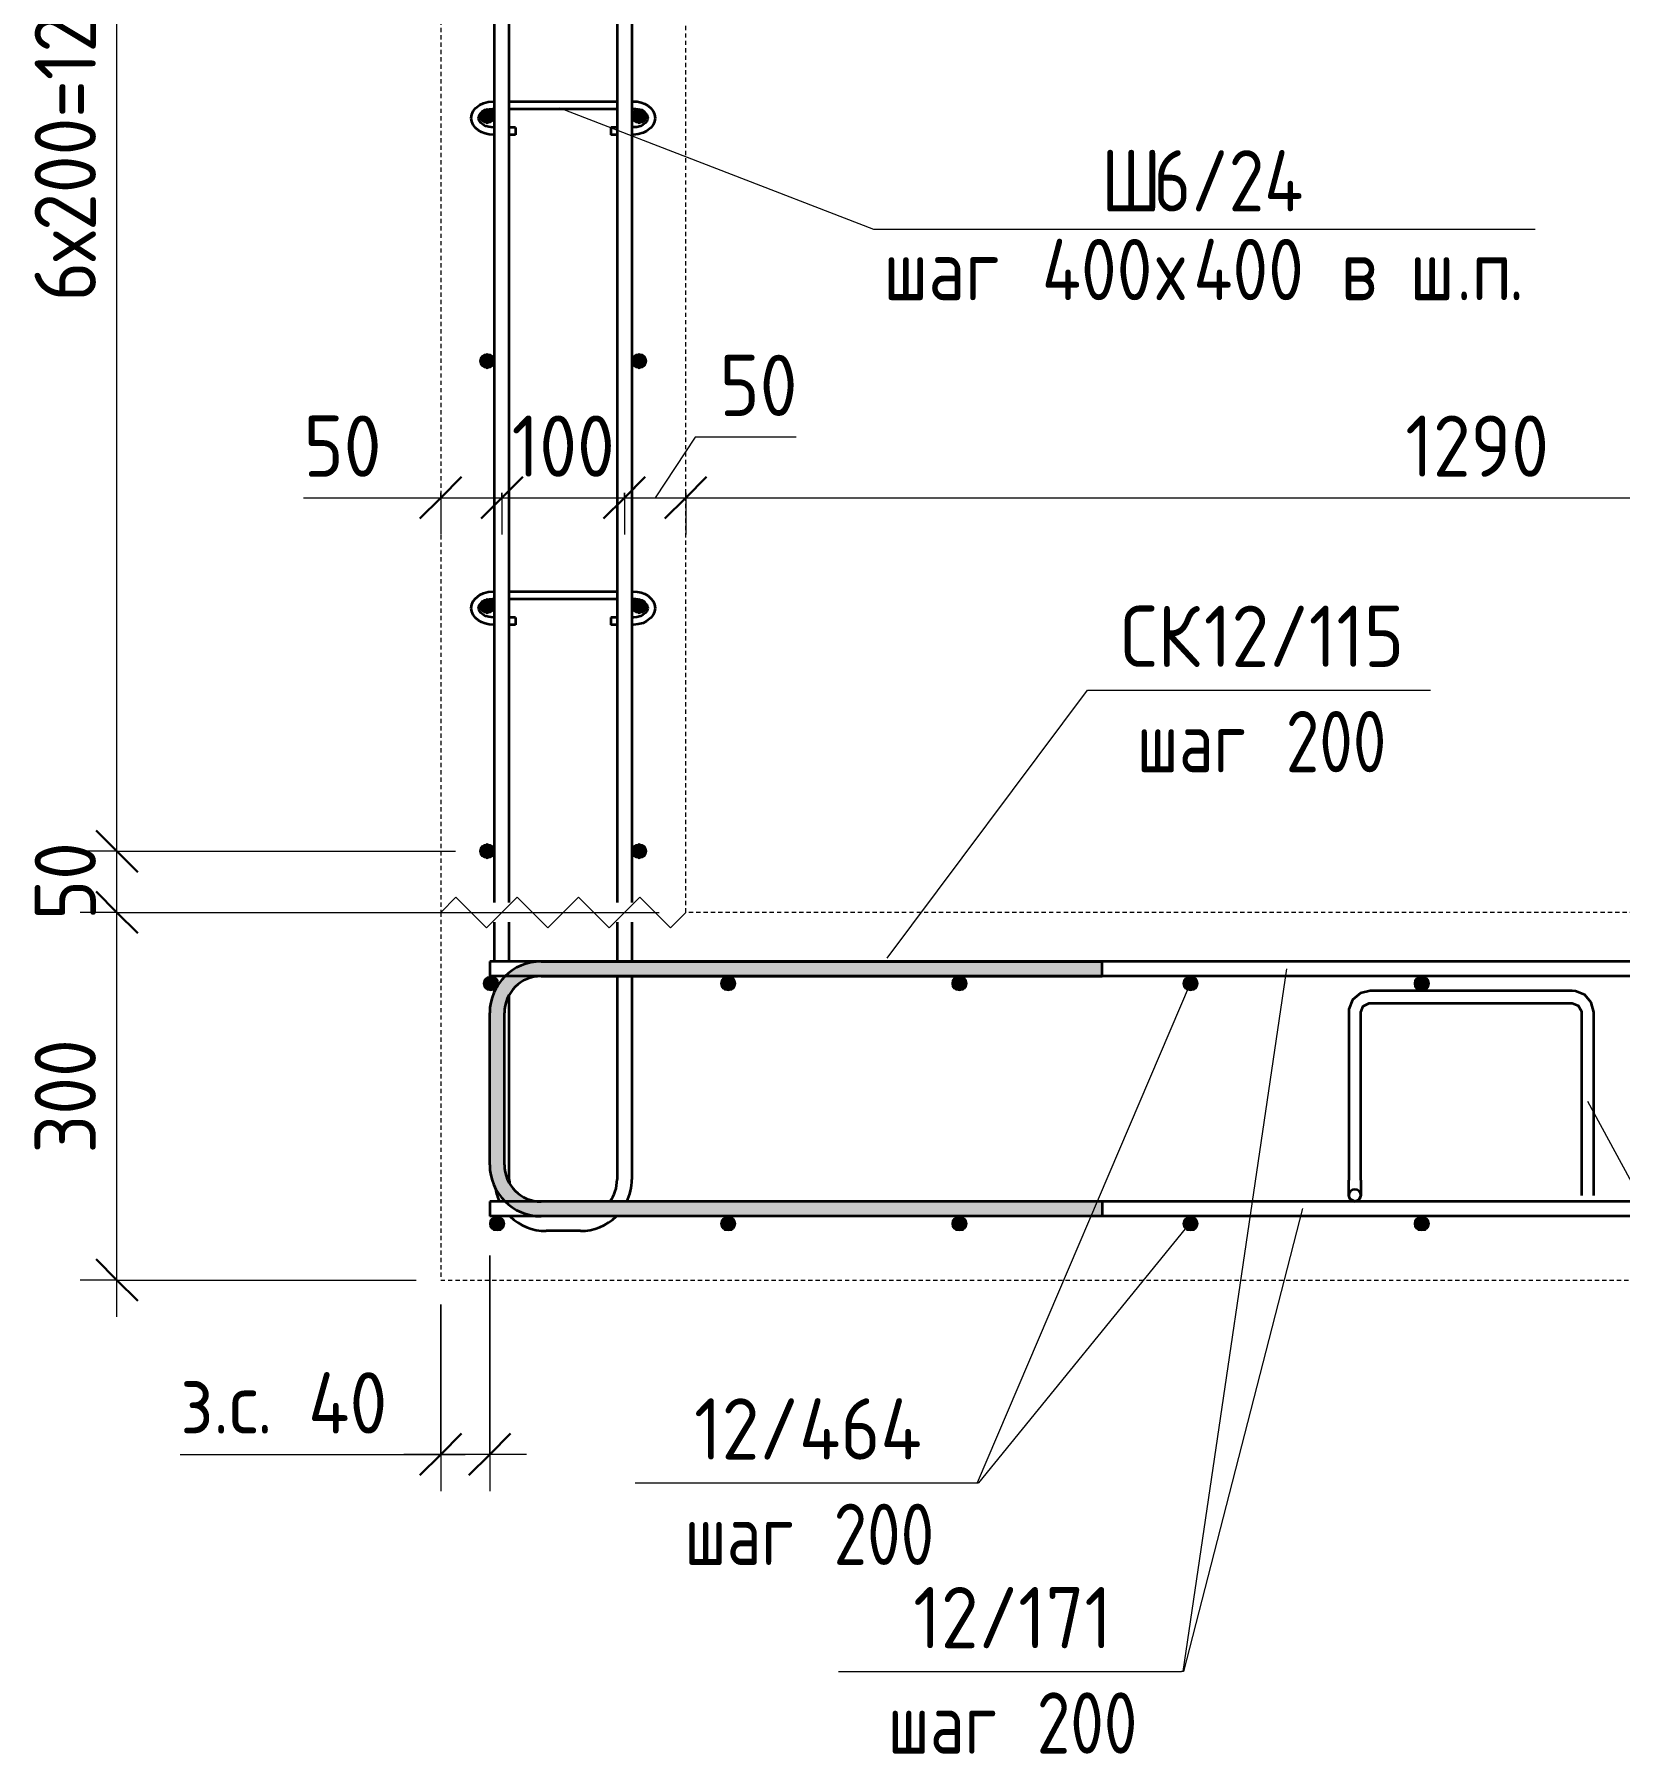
# Model space of a CAD drawing. Header units: millimetres. Extents: x 28954 to 49618, y -2651 to 78735.
# Drawn here: x 42974 to 44268, y -2387 to -983 of the extents above; entities that cross this region are included whole.
import ezdxf

# ---------------------------------------------------------------- set-up
doc = ezdxf.new("R2010")
doc.units = ezdxf.units.MM
doc.linetypes.add('01 Штриховая _4 мм_', pattern=[6, 3.5, -2.5])
for name, color, linetype, lineweight in [('AA_Dim', 7, 'Continuous', 9), ('AA_Dim-20', 7, 'Continuous', 9), ('AA_Oformlenie', 7, 'Continuous', 9), ('AA_Vinoska', 7, 'Continuous', 9), ('KR_Armatura', 7, 'Continuous', 20), ('KR_Armatura_Tonkie', 7, 'Continuous', 20)]:
    doc.layers.add(name, color=color, linetype=linetype, lineweight=lineweight)
doc.layers.add('AF_Stena_Опалубка', color=7, linetype='Continuous', lineweight=20, true_color=0x0063c6)
doc.layers.add('KR_Fundament', color=7, linetype='Continuous', lineweight=20, true_color=0x804000)
doc.styles.add('ISOCPEUR_1', font='isocpeur.TTF', dxfattribs={"width": 0.9, "height": 50})
doc.styles.add('ISOCPEUR_2', font='isocpeur.TTF', dxfattribs={"width": 0.8, "height": 50})
doc.styles.add('ISOCPEUR_4', font='isocpeur.TTF', dxfattribs={"width": 0.85, "height": 50})
doc.dimstyles.new('00_Точн_3_знака__прозр_', dxfattribs={"dimscale": 304.8, "dimtxt": 50.137748, "dimasz": 0.111549, "dimexe": 0.098425, "dimexo": 0.065617, "dimgap": 0.006562, "dimtad": 1, "dimdec": 3, "dimrnd": 0.001, "dimdsep": 46, "dimtxsty": 'ISOCPEUR_1', "dimblk1": 'OBLIQUE', "dimblk2": 'OBLIQUE', "dimsah": 1, "dimcen": 0.09, "dimdle": 0.098425, "dimazin": 0, "dimtfac": 1, "dimtdec": 4, "dimtix": 1, "dimtmove": 0, "dimatfit": 3, "dimfxl": 1, "dimtvp": 1, "dimtolj": 1, "dimtzin": 0, "dimlwd": 18, "dimlwe": 18, "dimarcsym": 2})
doc.dimstyles.new('00_Точн_3_знака__прозр__1', dxfattribs={"dimscale": 304.8, "dimtxt": 50.137748, "dimasz": 0.111549, "dimexe": 0.098425, "dimexo": 0.065617, "dimgap": 0.006562, "dimtad": 1, "dimdec": 3, "dimrnd": 0.001, "dimdsep": 46, "dimtxsty": 'ISOCPEUR_1', "dimblk1": 'OBLIQUE', "dimblk2": 'OBLIQUE', "dimsah": 1, "dimcen": 0.09, "dimdle": 0.098425, "dimazin": 0, "dimtfac": 1, "dimtdec": 4, "dimtix": 1, "dimtmove": 1, "dimatfit": 3, "dimfxl": 1, "dimtvp": 1, "dimtolj": 1, "dimtzin": 0, "dimlwd": 18, "dimlwe": 18, "dimarcsym": 2})

# ---------------------------------------------------------------- blocks, each defined once
blk = doc.blocks.new('261_Лягушка _НесАрм_РабПлоск_ - 10 А240-3794697-Б-Б Арм')
at = {"layer": 'KR_Armatura', "lineweight": 35}
for start, end in [(90, 270), (270, 90)]:
    blk.add_arc((77081.1, -1931), 5, start, end, dxfattribs=at)
at = {"layer": 'KR_Armatura_Tonkie', "lineweight": 35}
for p, q in [((77258.6, -1764), (77093.6, -1764)), ((77076.1, -1781.5), (77076.1, -1918.5)), ((77086.1, -1918.5), (77086.1, -1781.5)), ((77093.6, -1774), (77258.6, -1774)), ((77266.1, -1781.5), (77266.1, -1918.5)), ((77276.1, -1918.5), (77276.1, -1781.5))]:
    blk.add_line(p, q, dxfattribs=at)
at = {"layer": 'KR_Armatura_Tonkie', "lineweight": 35, "flags": 128}
for points in [[(77093.6, -1764), (77085.6, -1765.9), (77079.3, -1771.3), (77076.2, -1779), (77076.1, -1781.5)], [(77276.1, -1781.5), (77274.1, -1773.5), (77268.7, -1767.3), (77261.1, -1764.2), (77258.6, -1764)], [(77086.1, -1781.5), (77088, -1776.5), (77092.7, -1774.1), (77093.6, -1774)], [(77258.6, -1774), (77263.5, -1775.9), (77266, -1780.6), (77266.1, -1781.5)], [(77076.1, -1931), (77076.1, -1929.1), (77076.1, -1923.9), (77076.1, -1918.5)], [(77086.1, -1918.5), (77086.1, -1925.2), (77086.1, -1929.8), (77086.1, -1931)], [(77266.1, -1918.5), (77266.1, -1925.2), (77266.1, -1929.8), (77266.1, -1931)], [(77276.1, -1931), (77276.1, -1929.1), (77276.1, -1923.9), (77276.1, -1918.5)], [(77081.1, -1936), (77077.2, -1934.1), (77076.1, -1931)], [(77086.1, -1931), (77084.2, -1934.9), (77081.1, -1936)]]:
    blk.add_lwpolyline(points, dxfattribs=at)
blk = doc.blocks.new('Последовательность узлов - 3мм масшт20 маскировка-904226-Б-Б Арм')
at = {"layer": 'AA_Oformlenie'}
for p, q in [((76335, -270), (76347.5, -257.5)), ((76372.5, -282.5), (76347.5, -257.5)), ((76385, -270), (76397.5, -257.5)), ((76422.5, -282.5), (76397.5, -257.5)), ((76435, -270), (76447.5, -257.5)), ((76472.5, -282.5), (76447.5, -257.5)), ((76485, -270), (76497.5, -257.5)), ((76522.5, -282.5), (76497.5, -257.5)), ((76385, -270), (76372.5, -282.5)), ((76435, -270), (76422.5, -282.5)), ((76485, -270), (76472.5, -282.5)), ((76535, -270), (76522.5, -282.5))]:
    blk.add_line(p, q, dxfattribs=at)
blk = doc.blocks.new('DIMBLOCK79-Б-Б Арм')
at = {"layer": 'AA_Dim-20', "color": 30, "lineweight": 30, "true_color": 0xff8000, "transparency": 16777216}
for p, q in [((43306, -1361.6), (43323, -1344.6)), ((43356, -1361.6), (43373, -1344.6)), ((43306, -1361.6), (43289, -1378.6)), ((43356, -1361.6), (43339, -1378.6))]:
    blk.add_line(p, q, dxfattribs=at)
at = {"layer": 'AA_Dim-20', "color": 30, "lineweight": 18, "true_color": 0xff8000, "transparency": 16777216}
for p, q in [((43306, -1357.5), (43306, -1391.6)), ((43306, -1361.6), (43306, -1357.5)), ((43356, -1357.5), (43356, -1391.6)), ((43356, -1361.6), (43356, -1357.5)), ((43194.1, -1361.6), (43276.6, -1361.6)), ((43276, -1361.6), (43356, -1361.6)), ((43276.6, -1361.6), (43331, -1361.6))]:
    blk.add_line(p, q, dxfattribs=at)
at = {"layer": 'AA_Dim-20', "color": 0, "lineweight": 18, "transparency": 16777216, "insert": (43194.1, -1294.4), "char_height": 50, "width": 74.923, "attachment_point": 1, "line_spacing_factor": 1.135194, "style": 'ISOCPEUR_1'}
blk.add_mtext('50', dxfattribs=at)
blk = doc.blocks.new('_Oblique')
at = {"color": 0, "linetype": 'ByBlock', "lineweight": -2}
blk.add_line((-0.5, -0.5), (0.5, 0.5), dxfattribs=at)
blk = doc.blocks.new('DIMBLOCK80-Б-Б Арм')
at = {"layer": 'AA_Dim-20', "color": 30, "lineweight": 30, "true_color": 0xff8000, "transparency": 16777216}
for p, q in [((43356, -1361.6), (43373, -1344.6)), ((43456, -1361.6), (43473, -1344.6)), ((43356, -1361.6), (43339, -1378.6)), ((43456, -1361.6), (43439, -1378.6))]:
    blk.add_line(p, q, dxfattribs=at)
at = {"layer": 'AA_Dim-20', "color": 30, "lineweight": 18, "true_color": 0xff8000, "transparency": 16777216}
for p, q in [((43356, -1357.5), (43356, -1391.6)), ((43356, -1361.6), (43356, -1357.5)), ((43456, -1357.5), (43456, -1391.6)), ((43456, -1361.6), (43456, -1357.5)), ((43356, -1361.6), (43456, -1361.6))]:
    blk.add_line(p, q, dxfattribs=at)
at = {"layer": 'AA_Dim-20', "color": 0, "lineweight": 18, "transparency": 16777216, "insert": (43363.9, -1294.4), "char_height": 50, "width": 101.032, "attachment_point": 1, "line_spacing_factor": 1.135194, "style": 'ISOCPEUR_1'}
blk.add_mtext('100', dxfattribs=at)
blk = doc.blocks.new('DIMBLOCK81-Б-Б Арм')
at = {"layer": 'AA_Dim-20', "color": 30, "lineweight": 18, "true_color": 0xff8000, "transparency": 16777216}
for p, q in [((43513.6, -1312), (43481, -1361.6)), ((43596, -1312), (43513.6, -1312)), ((43456, -1357.5), (43456, -1391.6)), ((43456, -1361.6), (43456, -1357.5)), ((43506, -1357.5), (43506, -1391.6)), ((43506, -1361.6), (43506, -1357.5)), ((43456, -1361.6), (43506, -1361.6))]:
    blk.add_line(p, q, dxfattribs=at)
at = {"layer": 'AA_Dim-20', "color": 30, "lineweight": 30, "true_color": 0xff8000, "transparency": 16777216}
for p, q in [((43456, -1361.6), (43473, -1344.6)), ((43506, -1361.6), (43523, -1344.6)), ((43456, -1361.6), (43439, -1378.6)), ((43506, -1361.6), (43489, -1378.6))]:
    blk.add_line(p, q, dxfattribs=at)
at = {"layer": 'AA_Dim-20', "color": 0, "lineweight": 18, "transparency": 16777216, "insert": (43533.6, -1244.8), "char_height": 50, "width": 74.923, "attachment_point": 1, "line_spacing_factor": 1.135194, "style": 'ISOCPEUR_1'}
blk.add_mtext('50', dxfattribs=at)
blk = doc.blocks.new('DIMBLOCK82-Б-Б Арм')
at = {"layer": 'AA_Dim-20', "color": 30, "lineweight": 30, "true_color": 0xff8000, "transparency": 16777216}
for p, q in [((43506, -1361.6), (43523, -1344.6)), ((44796, -1361.6), (44813, -1344.6)), ((43506, -1361.6), (43489, -1378.6)), ((44796, -1361.6), (44779, -1378.6))]:
    blk.add_line(p, q, dxfattribs=at)
at = {"layer": 'AA_Dim-20', "color": 30, "lineweight": 18, "true_color": 0xff8000, "transparency": 16777216}
for p, q in [((43506, -1357.5), (43506, -1391.6)), ((43506, -1361.6), (43506, -1357.5)), ((44796, -1357.5), (44796, -1391.6)), ((44796, -1361.6), (44796, -1357.5)), ((43506, -1361.6), (44796, -1361.6))]:
    blk.add_line(p, q, dxfattribs=at)
at = {"layer": 'AA_Dim-20', "color": 0, "lineweight": 18, "transparency": 16777216, "insert": (44093.3, -1294.4), "char_height": 50, "width": 138.494, "attachment_point": 1, "line_spacing_factor": 1.135194, "style": 'ISOCPEUR_1'}
blk.add_mtext('1290', dxfattribs=at)
blk = doc.blocks.new('DIMBLOCK87-Б-Б Арм')
at = {"layer": 'AA_Dim-20', "color": 30, "lineweight": 30, "true_color": 0xff8000, "transparency": 16777216}
for p, q in [((43041.7, -1650), (43024.7, -1633)), ((43041.7, -1650), (43058.7, -1667)), ((43041.7, -1700), (43024.7, -1683)), ((43041.7, -1700), (43058.7, -1717)), ((43041.7, -2000), (43024.7, -1983)), ((43041.7, -2000), (43058.7, -2017))]:
    blk.add_line(p, q, dxfattribs=at)
at = {"layer": 'AA_Dim-20', "color": 30, "lineweight": 18, "true_color": 0xff8000, "transparency": 16777216}
for p, q in [((43041.7, -1650), (43011.7, -1650)), ((43041.7, -1650), (43318, -1650)), ((43041.7, -1700), (43011.7, -1700)), ((43041.7, -2030), (43041.7, -1700)), ((43041.7, -1700), (43484.3, -1700)), ((43041.7, -2000), (43011.7, -2000)), ((43041.7, -2000), (43286, -2000))]:
    blk.add_line(p, q, dxfattribs=at)
at = {"layer": 'AA_Dim-20', "color": 0, "lineweight": 18, "transparency": 16777216, "insert": (42974.6, -1896.8), "char_height": 50, "width": 112.384, "attachment_point": 1, "rotation": 90, "line_spacing_factor": 1.135194, "style": 'ISOCPEUR_1'}
blk.add_mtext('300', dxfattribs=at)
blk = doc.blocks.new('_None')
blk = doc.blocks.new('DIMBLOCK88-Б-Б Арм')
at = {"layer": 'AA_Dim-20', "color": 30, "lineweight": 30, "true_color": 0xff8000, "transparency": 16777216}
for p, q in [((43041.7, -1650), (43024.7, -1633)), ((43041.7, -1650), (43058.7, -1667)), ((43041.7, -1700), (43024.7, -1683)), ((43041.7, -1700), (43058.7, -1717))]:
    blk.add_line(p, q, dxfattribs=at)
at = {"layer": 'AA_Dim-20', "color": 30, "lineweight": 18, "true_color": 0xff8000, "transparency": 16777216}
for p, q in [((43041.7, -1650), (43011.7, -1650)), ((43041.7, -1700), (43041.7, -1650)), ((43041.7, -1650), (43318, -1650)), ((43041.7, -1700), (43011.7, -1700)), ((43041.7, -1700), (43484.3, -1700))]:
    blk.add_line(p, q, dxfattribs=at)
at = {"layer": 'AA_Dim-20', "color": 0, "lineweight": 18, "transparency": 16777216, "insert": (42974.6, -1706.2), "char_height": 50, "width": 74.923, "attachment_point": 1, "rotation": 90, "line_spacing_factor": 1.135194, "style": 'ISOCPEUR_1'}
blk.add_mtext('50', dxfattribs=at)
blk = doc.blocks.new('DIMBLOCK89-Б-Б Арм')
at = {"layer": 'AA_Dim-20', "color": 30, "lineweight": 30, "true_color": 0xff8000, "transparency": 16777216}
for p, q in [((43041.7, -320), (43024.7, -303)), ((43041.7, -320), (43058.7, -337)), ((43041.7, -450), (43024.7, -433)), ((43041.7, -450), (43058.7, -467)), ((43041.7, -1650), (43024.7, -1633)), ((43041.7, -1650), (43058.7, -1667))]:
    blk.add_line(p, q, dxfattribs=at)
at = {"layer": 'AA_Dim-20', "color": 30, "lineweight": 18, "true_color": 0xff8000, "transparency": 16777216}
for p, q in [((43041.7, -320), (43011.7, -320)), ((43041.7, -320), (43318, -320)), ((43041.7, -450), (43011.7, -450)), ((43041.7, -1650), (43041.7, -450)), ((43041.7, -450), (43318, -450)), ((43041.7, -1650), (43011.7, -1650)), ((43041.7, -1650), (43318, -1650))]:
    blk.add_line(p, q, dxfattribs=at)
at = {"layer": 'AA_Dim-20', "color": 0, "lineweight": 18, "transparency": 16777216, "insert": (42974.6, -1201.4), "char_height": 50, "width": 363.262, "attachment_point": 1, "rotation": 90, "line_spacing_factor": 1.135194, "style": 'ISOCPEUR_1'}
blk.add_mtext('6х200=1200', dxfattribs=at)
blk = doc.blocks.new('DIMBLOCK92-Б-Б Арм')
at = {"layer": 'AA_Dim-20', "color": 30, "lineweight": 18, "true_color": 0xff8000, "transparency": 16777216}
for p, q in [((43346, -1980), (43346, -2172.4)), ((43346, -2142.4), (43346, -1980)), ((43306, -2020), (43306, -2172.4)), ((43306, -2142.4), (43306, -2020)), ((43093.4, -2142.4), (43287.5, -2142.4)), ((43376, -2142.4), (43276, -2142.4)), ((43287.5, -2142.4), (43326, -2142.4))]:
    blk.add_line(p, q, dxfattribs=at)
at = {"layer": 'AA_Dim-20', "color": 30, "lineweight": 30, "true_color": 0xff8000, "transparency": 16777216}
for p, q in [((43306, -2142.4), (43323, -2125.4)), ((43346, -2142.4), (43363, -2125.4)), ((43306, -2142.4), (43289, -2159.4)), ((43346, -2142.4), (43329, -2159.4))]:
    blk.add_line(p, q, dxfattribs=at)
at = {"layer": 'AA_Dim-20', "color": 0, "lineweight": 18, "transparency": 16777216, "insert": (43093.4, -2075.3), "char_height": 50, "width": 208.876, "attachment_point": 1, "line_spacing_factor": 1.135194, "style": 'ISOCPEUR_1'}
blk.add_mtext('з.с. 40', dxfattribs=at)
blk = doc.blocks.new('042_М_Арматуры - Диам длина поз _ Комментарий-2260297-Б-Б Арм')
at = {"layer": 'AA_Vinoska'}
blk.add_line((76659.7, -2319.6), (76939.7, -2319.6), dxfattribs=at)
blk = doc.blocks.new('044_М_Универсальная с полкой - Марка_Комментарий полка 27-3828024-Б-Б Арм')
at = {"layer": 'AA_Vinoska'}
blk.add_line((78178.8, -1050.3), (78718.8, -1050.3), dxfattribs=at)

msp = doc.modelspace()

# ---------------------------------------------------------------- hatches: boundary and pattern name
at = {"layer": 'KR_Armatura', "lineweight": 9}
h = msp.add_hatch(color=256, dxfattribs=at)
edge = h.paths.add_edge_path()
edge.add_arc((43343.991, -1050), 6, 0, 360)
for points in [[(43343.991, -1056), (43349.1872, -1053), (43349.1872, -1047), (43343.991, -1044), (43338.7948, -1047), (43338.7948, -1053)], [(43467.991, -1056), (43473.1872, -1053), (43473.1872, -1047), (43467.991, -1044), (43462.7948, -1047), (43462.7948, -1053)], [(43343.991, -1256), (43349.1872, -1253), (43349.1872, -1247), (43343.991, -1244), (43338.7948, -1247), (43338.7948, -1253)], [(43467.991, -1256), (43473.1872, -1253), (43473.1872, -1247), (43467.991, -1244), (43462.7948, -1247), (43462.7948, -1253)], [(43343.991, -1456), (43349.1872, -1453), (43349.1872, -1447), (43343.991, -1444), (43338.7948, -1447), (43338.7948, -1453)], [(43467.991, -1456), (43473.1872, -1453), (43473.1872, -1447), (43467.991, -1444), (43462.7948, -1447), (43462.7948, -1453)], [(43343.991, -1656), (43349.1872, -1653), (43349.1872, -1647), (43343.991, -1644), (43338.7948, -1647), (43338.7948, -1653)], [(43467.991, -1656), (43473.1872, -1653), (43473.1872, -1647), (43467.991, -1644), (43462.7948, -1647), (43462.7948, -1653)]]:
    msp.add_hatch(color=256, dxfattribs=at).paths.add_polyline_path(points)
h = msp.add_hatch(color=256, dxfattribs=at)
edge = h.paths.add_edge_path()
edge.add_arc((43467.991, -1050), 6, 0, 360)
h = msp.add_hatch(color=256, dxfattribs=at)
edge = h.paths.add_edge_path()
edge.add_arc((43343.991, -1250), 6, 0, 360)
h = msp.add_hatch(color=256, dxfattribs=at)
edge = h.paths.add_edge_path()
edge.add_arc((43467.991, -1250), 6, 0, 360)
h = msp.add_hatch(color=256, dxfattribs=at)
edge = h.paths.add_edge_path()
edge.add_arc((43343.991, -1450), 6, 0, 360)
h = msp.add_hatch(color=256, dxfattribs=at)
edge = h.paths.add_edge_path()
edge.add_arc((43467.991, -1450), 6, 0, 360)
h = msp.add_hatch(color=256, dxfattribs=at)
edge = h.paths.add_edge_path()
edge.add_arc((43343.991, -1650), 6, 0, 360)
h = msp.add_hatch(color=256, dxfattribs=at)
edge = h.paths.add_edge_path()
edge.add_arc((43467.991, -1650), 6, 0, 360)
at = {"layer": 'KR_Armatura'}
h = msp.add_hatch(color=256, dxfattribs=at)
edge = h.paths.add_edge_path()
edge.add_arc((43346.991, -1758), 6, 0, 360)
for points in [[(43343.991, -1763.1962), (43349.991, -1763.1962), (43352.991, -1758), (43349.991, -1752.8038), (43343.991, -1752.8038), (43340.991, -1758)], [(43537.6577, -1763.1962), (43543.6577, -1763.1962), (43546.6577, -1758), (43543.6577, -1752.8038), (43537.6577, -1752.8038), (43534.6577, -1758)], [(43726.3243, -1763.1962), (43732.3243, -1763.1962), (43735.3243, -1758), (43732.3243, -1752.8038), (43726.3243, -1752.8038), (43723.3243, -1758)], [(43914.991, -1763.1962), (43920.991, -1763.1962), (43923.991, -1758), (43920.991, -1752.8038), (43914.991, -1752.8038), (43911.991, -1758)], [(44103.6577, -1763.1962), (44109.6577, -1763.1962), (44112.6577, -1758), (44109.6577, -1752.8038), (44103.6577, -1752.8038), (44100.6577, -1758)], [(43348.991, -1959.1962), (43354.991, -1959.1962), (43357.991, -1954), (43354.991, -1948.8038), (43348.991, -1948.8038), (43345.991, -1954)], [(43537.6577, -1959.1962), (43543.6577, -1959.1962), (43546.6577, -1954), (43543.6577, -1948.8038), (43537.6577, -1948.8038), (43534.6577, -1954)], [(43726.3243, -1959.1962), (43732.3243, -1959.1962), (43735.3243, -1954), (43732.3243, -1948.8038), (43726.3243, -1948.8038), (43723.3243, -1954)], [(43914.991, -1959.1962), (43920.991, -1959.1962), (43923.991, -1954), (43920.991, -1948.8038), (43914.991, -1948.8038), (43911.991, -1954)], [(44103.6577, -1959.1962), (44109.6577, -1959.1962), (44112.6577, -1954), (44109.6577, -1948.8038), (44103.6577, -1948.8038), (44100.6577, -1954)]]:
    msp.add_hatch(color=256, dxfattribs=at).paths.add_polyline_path(points)
h = msp.add_hatch(color=256, dxfattribs=at)
edge = h.paths.add_edge_path()
edge.add_arc((43540.6577, -1758), 6, 0, 360)
h = msp.add_hatch(color=256, dxfattribs=at)
edge = h.paths.add_edge_path()
edge.add_arc((43729.3243, -1758), 6, 0, 360)
h = msp.add_hatch(color=256, dxfattribs=at)
edge = h.paths.add_edge_path()
edge.add_arc((43917.991, -1758), 6, 0, 360)
h = msp.add_hatch(color=256, dxfattribs=at)
edge = h.paths.add_edge_path()
edge.add_arc((44106.6577, -1758), 6, 0, 360)
h = msp.add_hatch(color=256, dxfattribs=at)
edge = h.paths.add_edge_path()
edge.add_arc((43351.991, -1954), 6, 0, 360)
h = msp.add_hatch(color=256, dxfattribs=at)
edge = h.paths.add_edge_path()
edge.add_arc((43540.6577, -1954), 6, 0, 360)
h = msp.add_hatch(color=256, dxfattribs=at)
edge = h.paths.add_edge_path()
edge.add_arc((43729.3243, -1954), 6, 0, 360)
h = msp.add_hatch(color=256, dxfattribs=at)
edge = h.paths.add_edge_path()
edge.add_arc((43917.991, -1954), 6, 0, 360)
h = msp.add_hatch(color=256, dxfattribs=at)
edge = h.paths.add_edge_path()
edge.add_arc((44106.6577, -1954), 6, 0, 360)
at = {"layer": 'KR_Armatura_Tonkie'}
for points in [[(43345.991, -1782), (43357.991, -1782), (43359.0132, -1774.2354), (43362.0102, -1767), (43366.7778, -1760.7868), (43372.991, -1756.0192), (43380.2264, -1753.0222), (43387.991, -1752), (43387.991, -1740), (43377.1206, -1741.4311), (43366.991, -1745.6269), (43358.2925, -1752.3015), (43351.6179, -1761), (43347.4221, -1771.1296)], [(43387.991, -1752), (43845.991, -1752), (43845.991, -1740), (43387.991, -1740)], [(43357.991, -1906), (43357.991, -1782), (43345.991, -1782), (43345.991, -1906)], [(43387.991, -1948), (43387.991, -1936), (43380.2264, -1934.9778), (43372.991, -1931.9808), (43366.7778, -1927.2132), (43362.0102, -1921), (43359.0132, -1913.7646), (43357.991, -1906), (43345.991, -1906), (43347.4221, -1916.8704), (43351.6179, -1927), (43358.2925, -1935.6985), (43366.991, -1942.3731), (43377.1206, -1946.5689)], [(43627.667, -1948), (43845.991, -1948), (43845.991, -1936), (43387.991, -1936), (43387.991, -1948), (43391.7173, -1948)]]:
    msp.add_hatch(color=256, dxfattribs=at).paths.add_polyline_path(points)

# ---------------------------------------------------------------- linework, layer by layer
at = {"layer": 'AA_Vinoska'}
for p, q in [((43403.0232, -1043.3785), (43659.3132, -1142.3883)), ((43670.4322, -1737.3859), (43833.9129, -1518.5966)), ((43996.1958, -1746), (43911.7304, -2319.5777)), ((43917.797, -1758), (43743.7988, -2165.5828)), ((44242.0738, -1854.1355), (44443.2357, -2226.1715)), ((44009.3077, -1941.7277), (43912.1782, -2319.5777)), ((43917.1103, -1954), (43744.854, -2165.5828)), ((43743.7988, -2165.5828), (43744.854, -2165.5828)), ((43911.7304, -2319.5777), (43910.6865, -2319.5777)), ((43912.1782, -2319.5777), (43910.6865, -2319.5777))]:
    msp.add_line(p, q, dxfattribs=at)
at = {"layer": 'AF_Stena_Опалубка', "linetype": '01 Штриховая _4 мм_'}
for p, q in [((43305.991, -270), (43305.991, -1700)), ((43505.991, -1700), (43505.991, -270))]:
    msp.add_line(p, q, dxfattribs=at)
at = {"layer": 'KR_Armatura', "lineweight": 9}
for p, q in [((43343.991, -1044), (43338.7948, -1047)), ((43338.7948, -1047), (43338.7948, -1053)), ((43349.1872, -1047), (43343.991, -1044)), ((43349.1872, -1053), (43349.1872, -1047)), ((43467.991, -1044), (43462.7948, -1047)), ((43462.7948, -1047), (43462.7948, -1053)), ((43473.1872, -1047), (43467.991, -1044)), ((43473.1872, -1053), (43473.1872, -1047)), ((43338.7948, -1053), (43343.991, -1056)), ((43343.991, -1056), (43349.1872, -1053)), ((43462.7948, -1053), (43467.991, -1056)), ((43467.991, -1056), (43473.1872, -1053)), ((43343.991, -1244), (43338.7948, -1247)), ((43338.7948, -1247), (43338.7948, -1253)), ((43349.1872, -1247), (43343.991, -1244)), ((43349.1872, -1253), (43349.1872, -1247)), ((43467.991, -1244), (43462.7948, -1247)), ((43462.7948, -1247), (43462.7948, -1253)), ((43473.1872, -1247), (43467.991, -1244)), ((43473.1872, -1253), (43473.1872, -1247)), ((43338.7948, -1253), (43343.991, -1256)), ((43343.991, -1256), (43349.1872, -1253)), ((43462.7948, -1253), (43467.991, -1256)), ((43467.991, -1256), (43473.1872, -1253)), ((43343.991, -1444), (43338.7948, -1447)), ((43349.1872, -1447), (43343.991, -1444)), ((43467.991, -1444), (43462.7948, -1447)), ((43473.1872, -1447), (43467.991, -1444)), ((43338.7948, -1447), (43338.7948, -1453)), ((43338.7948, -1453), (43343.991, -1456)), ((43343.991, -1456), (43349.1872, -1453)), ((43349.1872, -1453), (43349.1872, -1447)), ((43462.7948, -1447), (43462.7948, -1453)), ((43462.7948, -1453), (43467.991, -1456)), ((43467.991, -1456), (43473.1872, -1453)), ((43473.1872, -1453), (43473.1872, -1447)), ((43343.991, -1644), (43338.7948, -1647)), ((43338.7948, -1647), (43338.7948, -1653)), ((43338.7948, -1653), (43343.991, -1656)), ((43349.1872, -1647), (43343.991, -1644)), ((43343.991, -1656), (43349.1872, -1653)), ((43349.1872, -1653), (43349.1872, -1647)), ((43467.991, -1644), (43462.7948, -1647)), ((43462.7948, -1647), (43462.7948, -1653)), ((43462.7948, -1653), (43467.991, -1656)), ((43473.1872, -1647), (43467.991, -1644)), ((43467.991, -1656), (43473.1872, -1653)), ((43473.1872, -1653), (43473.1872, -1647))]:
    msp.add_line(p, q, dxfattribs=at)
at = {"layer": 'KR_Armatura'}
for p, q in [((43343.991, -1752.8038), (43340.991, -1758)), ((43349.991, -1752.8038), (43343.991, -1752.8038)), ((43352.991, -1758), (43349.991, -1752.8038)), ((43537.6577, -1752.8038), (43534.6577, -1758)), ((43543.6577, -1752.8038), (43537.6577, -1752.8038)), ((43546.6577, -1758), (43543.6577, -1752.8038)), ((43726.3243, -1752.8038), (43723.3243, -1758)), ((43732.3243, -1752.8038), (43726.3243, -1752.8038)), ((43735.3243, -1758), (43732.3243, -1752.8038)), ((43914.991, -1752.8038), (43911.991, -1758)), ((43920.991, -1752.8038), (43914.991, -1752.8038)), ((43923.991, -1758), (43920.991, -1752.8038)), ((44103.6577, -1752.8038), (44100.6577, -1758)), ((44109.6577, -1752.8038), (44103.6577, -1752.8038)), ((44112.6577, -1758), (44109.6577, -1752.8038)), ((43340.991, -1758), (43343.991, -1763.1962)), ((43343.991, -1763.1962), (43349.991, -1763.1962)), ((43349.991, -1763.1962), (43352.991, -1758)), ((43534.6577, -1758), (43537.6577, -1763.1962)), ((43537.6577, -1763.1962), (43543.6577, -1763.1962)), ((43543.6577, -1763.1962), (43546.6577, -1758)), ((43723.3243, -1758), (43726.3243, -1763.1962)), ((43726.3243, -1763.1962), (43732.3243, -1763.1962)), ((43732.3243, -1763.1962), (43735.3243, -1758)), ((43911.991, -1758), (43914.991, -1763.1962)), ((43914.991, -1763.1962), (43920.991, -1763.1962)), ((43920.991, -1763.1962), (43923.991, -1758)), ((44100.6577, -1758), (44103.6577, -1763.1962)), ((44103.6577, -1763.1962), (44109.6577, -1763.1962)), ((44109.6577, -1763.1962), (44112.6577, -1758)), ((43348.991, -1948.8038), (43345.991, -1954)), ((43354.991, -1948.8038), (43348.991, -1948.8038)), ((43357.991, -1954), (43354.991, -1948.8038)), ((43537.6577, -1948.8038), (43534.6577, -1954)), ((43543.6577, -1948.8038), (43537.6577, -1948.8038)), ((43546.6577, -1954), (43543.6577, -1948.8038)), ((43726.3243, -1948.8038), (43723.3243, -1954)), ((43732.3243, -1948.8038), (43726.3243, -1948.8038)), ((43735.3243, -1954), (43732.3243, -1948.8038)), ((43914.991, -1948.8038), (43911.991, -1954)), ((43920.991, -1948.8038), (43914.991, -1948.8038)), ((43923.991, -1954), (43920.991, -1948.8038)), ((44103.6577, -1948.8038), (44100.6577, -1954)), ((44109.6577, -1948.8038), (44103.6577, -1948.8038)), ((44112.6577, -1954), (44109.6577, -1948.8038)), ((43345.991, -1954), (43348.991, -1959.1962)), ((43348.991, -1959.1962), (43354.991, -1959.1962)), ((43354.991, -1959.1962), (43357.991, -1954)), ((43534.6577, -1954), (43537.6577, -1959.1962)), ((43537.6577, -1959.1962), (43543.6577, -1959.1962)), ((43543.6577, -1959.1962), (43546.6577, -1954)), ((43723.3243, -1954), (43726.3243, -1959.1962)), ((43726.3243, -1959.1962), (43732.3243, -1959.1962)), ((43732.3243, -1959.1962), (43735.3243, -1954)), ((43911.991, -1954), (43914.991, -1959.1962)), ((43914.991, -1959.1962), (43920.991, -1959.1962)), ((43920.991, -1959.1962), (43923.991, -1954)), ((44100.6577, -1954), (44103.6577, -1959.1962)), ((44103.6577, -1959.1962), (44109.6577, -1959.1962)), ((44109.6577, -1959.1962), (44112.6577, -1954))]:
    msp.add_line(p, q, dxfattribs=at)
at = {"layer": 'KR_Armatura', "lineweight": 9}
for centre in [(43343.991, -1050), (43467.991, -1050), (43343.991, -1250), (43467.991, -1250), (43343.991, -1450), (43467.991, -1450), (43343.991, -1650), (43467.991, -1650)]:
    msp.add_circle(centre, 6, dxfattribs=at)
at = {"layer": 'KR_Armatura'}
for centre in [(43346.991, -1758), (43540.6577, -1758), (43729.3243, -1758), (43917.991, -1758), (44106.6577, -1758), (43351.991, -1954), (43540.6577, -1954), (43729.3243, -1954), (43917.991, -1954), (44106.6577, -1954)]:
    msp.add_circle(centre, 6, dxfattribs=at)
at = {"layer": 'KR_Armatura_Tonkie', "lineweight": 35}
for p, q in [((43349.991, -1692), (43349.991, -278)), ((43361.991, -1692), (43361.991, -278)), ((43449.991, -278), (43449.991, -1692)), ((43461.991, -278), (43461.991, -1692)), ((43340.8594, -1039.4462), (43344.8231, -1038.3638)), ((43344.8231, -1038.3638), (43348.7809, -1038.0009)), ((43348.7809, -1038.0009), (43348.991, -1038)), ((43348.991, -1038), (43349.991, -1038)), ((43361.991, -1038), (43449.991, -1038)), ((43461.991, -1038), (43462.991, -1038)), ((43462.991, -1038), (43466.3352, -1038.233)), ((43466.3352, -1038.233), (43469.5745, -1038.9283)), ((43330.991, -1051.6066), (43331.3913, -1048.725)), ((43331.3913, -1054.4882), (43330.991, -1051.6066)), ((43331.3913, -1048.725), (43332.5442, -1046.0313)), ((43332.5442, -1046.0313), (43334.3385, -1043.6534)), ((43334.3385, -1043.6534), (43337.9693, -1040.8128)), ((43336.991, -1051.6066), (43337.3562, -1050.3353)), ((43337.7214, -1054.1492), (43336.991, -1051.6066)), ((43337.3562, -1050.3353), (43337.7214, -1049.064)), ((43337.7214, -1049.064), (43338.6994, -1047.7743)), ((43337.9693, -1040.8128), (43340.8594, -1039.4462)), ((43338.6994, -1047.7743), (43340.9809, -1046.0023)), ((43340.9809, -1046.0023), (43342.9807, -1045.0587)), ((43342.9807, -1045.0587), (43345.8695, -1044.2719)), ((43345.8695, -1044.2719), (43348.3591, -1044.011)), ((43348.3591, -1044.011), (43348.991, -1044)), ((43348.991, -1044), (43349.991, -1044)), ((43361.991, -1044), (43449.991, -1044)), ((43461.991, -1044), (43462.991, -1044)), ((43462.991, -1044), (43464.879, -1044.0984)), ((43464.879, -1044.0984), (43466.7161, -1044.39)), ((43466.7161, -1044.39), (43469.0013, -1045.0587)), ((43469.0013, -1045.0587), (43471.0011, -1046.0023)), ((43469.5745, -1038.9283), (43472.6061, -1040.0751)), ((43471.0011, -1046.0023), (43471.8656, -1046.5561)), ((43471.8656, -1046.5561), (43473.2826, -1047.7743)), ((43472.6061, -1040.0751), (43475.3297, -1041.6571)), ((43473.2826, -1047.7743), (43474.2606, -1049.064)), ((43474.2606, -1049.064), (43474.991, -1051.6066)), ((43474.991, -1051.6066), (43474.6258, -1052.8779)), ((43475.3297, -1041.6571), (43477.6435, -1043.6534)), ((43477.6435, -1043.6534), (43479.4378, -1046.0313)), ((43479.4378, -1046.0313), (43480.5907, -1048.725)), ((43480.5907, -1048.725), (43480.991, -1051.6066)), ((43480.991, -1051.6066), (43480.5907, -1054.4882)), ((43332.5442, -1057.1819), (43331.3913, -1054.4882)), ((43334.3385, -1059.5598), (43332.5442, -1057.1819)), ((43336.6523, -1061.5561), (43334.3385, -1059.5598)), ((43339.3759, -1063.1382), (43336.6523, -1061.5561)), ((43338.6994, -1055.4389), (43337.7214, -1054.1492)), ((43340.1164, -1056.6571), (43338.6994, -1055.4389)), ((43342.4075, -1064.2849), (43339.3759, -1063.1382)), ((43340.9809, -1057.2109), (43340.1164, -1056.6571)), ((43342.9807, -1058.1545), (43340.9809, -1057.2109)), ((43345.6468, -1064.9802), (43342.4075, -1064.2849)), ((43345.2659, -1058.8232), (43342.9807, -1058.1545)), ((43347.103, -1059.1148), (43345.2659, -1058.8232)), ((43348.991, -1065.2132), (43345.6468, -1064.9802)), ((43348.991, -1059.2132), (43347.103, -1059.1148)), ((43349.991, -1059.2132), (43348.991, -1059.2132)), ((43349.991, -1065.2132), (43348.991, -1065.2132)), ((43366.991, -1059.2132), (43361.991, -1059.2132)), ((43366.991, -1065.2132), (43361.991, -1065.2132)), ((43366.991, -1059.2132), (43366.991, -1065.2132)), ((43449.991, -1059.2132), (43444.991, -1059.2132)), ((43444.991, -1059.2132), (43444.991, -1065.2132)), ((43449.991, -1065.2132), (43444.991, -1065.2132)), ((43462.991, -1059.2132), (43461.991, -1059.2132)), ((43462.991, -1065.2132), (43461.991, -1065.2132)), ((43463.6229, -1059.2022), (43462.991, -1059.2132)), ((43463.2011, -1065.2123), (43462.991, -1065.2132)), ((43467.1589, -1064.8494), (43463.2011, -1065.2123)), ((43466.1125, -1058.9413), (43463.6229, -1059.2022)), ((43469.0013, -1058.1545), (43466.1125, -1058.9413)), ((43471.1226, -1063.767), (43467.1589, -1064.8494)), ((43471.0011, -1057.2109), (43469.0013, -1058.1545)), ((43473.2826, -1055.4389), (43471.0011, -1057.2109)), ((43474.0127, -1062.4004), (43471.1226, -1063.767)), ((43474.2606, -1054.1492), (43473.2826, -1055.4389)), ((43477.6435, -1059.5598), (43474.0127, -1062.4004)), ((43474.6258, -1052.8779), (43474.2606, -1054.1492)), ((43479.4378, -1057.1819), (43477.6435, -1059.5598)), ((43480.5907, -1054.4882), (43479.4378, -1057.1819)), ((43332.5442, -1446.0313), (43334.3385, -1443.6534)), ((43334.3385, -1443.6534), (43337.9693, -1440.8128)), ((43337.9693, -1440.8128), (43340.8594, -1439.4462)), ((43340.8594, -1439.4462), (43344.8231, -1438.3638)), ((43340.9809, -1446.0023), (43342.9807, -1445.0587)), ((43342.9807, -1445.0587), (43345.8695, -1444.2719)), ((43344.8231, -1438.3638), (43348.7809, -1438.0009)), ((43345.8695, -1444.2719), (43348.3591, -1444.011)), ((43348.3591, -1444.011), (43348.991, -1444)), ((43348.7809, -1438.0009), (43348.991, -1438)), ((43348.991, -1438), (43349.991, -1438)), ((43348.991, -1444), (43349.991, -1444)), ((43361.991, -1438), (43449.991, -1438)), ((43361.991, -1444), (43449.991, -1444)), ((43461.991, -1438), (43462.991, -1438)), ((43461.991, -1444), (43462.991, -1444)), ((43462.991, -1438), (43466.3352, -1438.233)), ((43462.991, -1444), (43464.879, -1444.0984)), ((43464.879, -1444.0984), (43466.7161, -1444.39)), ((43466.3352, -1438.233), (43469.5745, -1438.9283)), ((43466.7161, -1444.39), (43469.0013, -1445.0587)), ((43469.0013, -1445.0587), (43471.0011, -1446.0023)), ((43469.5745, -1438.9283), (43472.6061, -1440.0751)), ((43472.6061, -1440.0751), (43475.3297, -1441.6571)), ((43475.3297, -1441.6571), (43477.6435, -1443.6534)), ((43477.6435, -1443.6534), (43479.4378, -1446.0313)), ((43330.991, -1451.6066), (43331.3913, -1448.725)), ((43331.3913, -1454.4882), (43330.991, -1451.6066)), ((43331.3913, -1448.725), (43332.5442, -1446.0313)), ((43332.5442, -1457.1819), (43331.3913, -1454.4882)), ((43334.3385, -1459.5598), (43332.5442, -1457.1819)), ((43336.991, -1451.6066), (43337.7214, -1449.064)), ((43337.3562, -1452.8779), (43336.991, -1451.6066)), ((43337.7214, -1454.1492), (43337.3562, -1452.8779)), ((43337.7214, -1449.064), (43338.6994, -1447.7743)), ((43338.6994, -1455.4389), (43337.7214, -1454.1492)), ((43338.6994, -1447.7743), (43340.9809, -1446.0023)), ((43340.1164, -1456.6571), (43338.6994, -1455.4389)), ((43340.9809, -1457.2109), (43340.1164, -1456.6571)), ((43342.9807, -1458.1545), (43340.9809, -1457.2109)), ((43345.2659, -1458.8232), (43342.9807, -1458.1545)), ((43347.103, -1459.1148), (43345.2659, -1458.8232)), ((43348.991, -1459.2132), (43347.103, -1459.1148)), ((43349.991, -1459.2132), (43348.991, -1459.2132)), ((43366.991, -1459.2132), (43361.991, -1459.2132)), ((43366.991, -1459.2132), (43366.991, -1465.2132)), ((43449.991, -1459.2132), (43444.991, -1459.2132)), ((43444.991, -1459.2132), (43444.991, -1465.2132)), ((43462.991, -1459.2132), (43461.991, -1459.2132)), ((43463.6229, -1459.2022), (43462.991, -1459.2132)), ((43466.1125, -1458.9413), (43463.6229, -1459.2022)), ((43469.0013, -1458.1545), (43466.1125, -1458.9413)), ((43471.0011, -1457.2109), (43469.0013, -1458.1545)), ((43471.0011, -1446.0023), (43471.8656, -1446.5561)), ((43473.2826, -1455.4389), (43471.0011, -1457.2109)), ((43471.8656, -1446.5561), (43473.2826, -1447.7743)), ((43473.2826, -1447.7743), (43474.2606, -1449.064)), ((43474.2606, -1454.1492), (43473.2826, -1455.4389)), ((43474.2606, -1449.064), (43474.6258, -1450.3353)), ((43474.991, -1451.6066), (43474.2606, -1454.1492)), ((43474.6258, -1450.3353), (43474.991, -1451.6066)), ((43479.4378, -1457.1819), (43477.6435, -1459.5598)), ((43479.4378, -1446.0313), (43480.5907, -1448.725)), ((43480.5907, -1454.4882), (43479.4378, -1457.1819)), ((43480.5907, -1448.725), (43480.991, -1451.6066)), ((43480.991, -1451.6066), (43480.5907, -1454.4882)), ((43336.6523, -1461.5561), (43334.3385, -1459.5598)), ((43339.3759, -1463.1382), (43336.6523, -1461.5561)), ((43342.4075, -1464.2849), (43339.3759, -1463.1382)), ((43345.6468, -1464.9802), (43342.4075, -1464.2849)), ((43348.991, -1465.2132), (43345.6468, -1464.9802)), ((43349.991, -1465.2132), (43348.991, -1465.2132)), ((43366.991, -1465.2132), (43361.991, -1465.2132)), ((43449.991, -1465.2132), (43444.991, -1465.2132)), ((43462.991, -1465.2132), (43461.991, -1465.2132)), ((43463.2011, -1465.2123), (43462.991, -1465.2132)), ((43467.1589, -1464.8494), (43463.2011, -1465.2123)), ((43471.1226, -1463.767), (43467.1589, -1464.8494)), ((43474.0127, -1462.4004), (43471.1226, -1463.767)), ((43477.6435, -1459.5598), (43474.0127, -1462.4004)), ((43349.991, -1740), (43349.991, -1708)), ((43361.991, -1740), (43361.991, -1708)), ((43449.991, -1708), (43449.991, -1740)), ((43461.991, -1708), (43461.991, -1740)), ((45055.991, -1740), (43345.991, -1740)), ((43345.991, -1740), (43345.991, -1752)), ((45055.991, -1752), (43345.991, -1752)), ((43349.991, -1764.9278), (43349.991, -1752)), ((43387.991, -1740), (43845.991, -1740)), ((43387.991, -1752), (43845.991, -1752)), ((43449.991, -1752), (43449.991, -1918)), ((43461.991, -1752), (43461.991, -1918)), ((43845.991, -1752), (43845.991, -1740)), ((43361.991, -1918), (43361.991, -1767)), ((43345.991, -1906), (43345.991, -1782)), ((43357.991, -1906), (43357.991, -1782)), ((45055.991, -1936), (43345.991, -1936)), ((43345.991, -1936), (43345.991, -1948)), ((43845.991, -1936), (43387.991, -1936)), ((43845.991, -1936), (43845.991, -1948)), ((45055.991, -1948), (43345.991, -1948)), ((43845.991, -1948), (43387.991, -1948)), ((43419.991, -1948), (43391.991, -1948)), ((43419.991, -1960), (43391.991, -1960))]:
    msp.add_line(p, q, dxfattribs=at)
for centre, radius, start, end in [((43387.991, -1782), 42, 90, 180), ((43387.991, -1782), 30, 90, 180), ((43387.991, -1906), 42, 180, 270), ((43387.991, -1906), 30, 180, 270), ((43391.991, -1918), 30, 180, 186.9373886), ((43419.991, -1918), 30, 322.7573593, 360), ((43419.991, -1918), 42, 334.4424261, 360), ((43391.991, -1918), 42, 190.2602325, 205.5575739), ((43391.991, -1918), 42, 225.6776046, 270), ((43419.991, -1918), 42, 270, 314.3223954)]:
    msp.add_arc(centre, radius, start, end, dxfattribs=at)
at = {"layer": 'KR_Fundament', "linetype": '01 Штриховая _4 мм_'}
for p, q in [((43305.991, -1700), (43305.991, -2000)), ((44795.991, -1700), (43505.991, -1700)), ((43305.991, -2000), (45095.991, -2000))]:
    msp.add_line(p, q, dxfattribs=at)

# ---------------------------------------------------------------- block references
at = {"layer": 'AA_Oformlenie'}
msp.add_blockref('Последовательность узлов - 3мм масшт20 маскировка-904226-Б-Б Арм', (-33029.009, -1430), dxfattribs=at)
at = {"layer": 'AA_Vinoska'}
for name, p in [('044_М_Универсальная с полкой - Марка_Комментарий полка 27-3828024-Б-Б Арм', (-34519.5269, -92.0498)), ('042_М_Арматуры - Диам длина поз _ Комментарий-2260297-Б-Б Арм', (-32825.7826, 800.9811)), ('042_М_Арматуры - Диам длина поз _ Комментарий-2260297-Б-Б Арм', (-33194.8415, 153.9949)), ('042_М_Арматуры - Диам длина поз _ Комментарий-2260297-Б-Б Арм', (-33029.009, 0))]:
    msp.add_blockref(name, p, dxfattribs=at)
at = {"layer": 'KR_Armatura_Tonkie', "lineweight": 35}
msp.add_blockref('261_Лягушка _НесАрм_РабПлоск_ - 10 А240-3794697-Б-Б Арм', (-33029.009, 0), dxfattribs=at)

# ---------------------------------------------------------------- texts
at = {"layer": 'AA_Vinoska', "char_height": 50, "attachment_point": 1}
for s, insert, width, style in [('\\fISOCPEUR|b0|i0|c204|p34|;\\W.85;Ш', (43844.9932, -1077.8478), 51.789012, 'ISOCPEUR_4'), ('6/24', (43887.7234, -1077.8478), 151.278431, 'ISOCPEUR_4'), (' 400', (43769.5858, -1150.2912), 145.826956, 'ISOCPEUR_4'), ('400 ', (43920.266, -1150.2912), 145.826956, 'ISOCPEUR_4'), ('\\fISOCPEUR|b0|i0|c204|p34|;\\W.85; ', (44070.9462, -1150.2912), 31.345981, 'ISOCPEUR_4'), ('шаг', (43667.2582, -1150.2912), 124.021056, 'ISOCPEUR_4'), ('\\fISOCPEUR|b0|i0|c204|p34|;\\W.85;х', (43889.9051, -1150.2912), 36.797456, 'ISOCPEUR_4'), ('\\fISOCPEUR|b0|i0|c204|p34|;\\W.85;в', (44040.5853, -1150.2912), 36.797456, 'ISOCPEUR_4'), ('\\fISOCPEUR|b0|i0|c204|p34|;\\W.85;ш', (44096.8092, -1150.2912), 46.337537, 'ISOCPEUR_4'), ('\\fISOCPEUR|b0|i0|c204|p34|;\\W.85;п', (44147.4108, -1150.2912), 36.797456, 'ISOCPEUR_4'), ('\\fISOCPEUR|b0|i0|c204|p34|;\\W.85;.', (44135.0415, -1150.2912), 14.991556, 'ISOCPEUR_4'), ('\\fISOCPEUR|b0|i0|c204|p34|;\\W.85;.', (44177.7717, -1150.2912), 14.991556, 'ISOCPEUR_4'), ('СК', (43860.9757, -1449.5916), 82.253137, 'ISOCPEUR_1'), ('12/115', (43928.8413, -1449.5916), 199.139175, 'ISOCPEUR_1'), (' 200', (43970.254, -1535.5727), 133.4008, 'ISOCPEUR_2'), ('шаг', (43873.9457, -1535.5727), 116.7257, 'ISOCPEUR_2'), ('12/464', (43512.7968, -2096.5778), 230.886, 'ISOCPEUR_1'), (' 200', (43601.1951, -2182.5589), 133.4008, 'ISOCPEUR_2'), ('шаг', (43504.8868, -2182.5589), 116.7257, 'ISOCPEUR_2'), ('12/171', (43691.6793, -2250.5727), 199.139175, 'ISOCPEUR_1'), (' 200', (43767.0276, -2336.5538), 133.4008, 'ISOCPEUR_2'), ('шаг', (43670.7193, -2336.5538), 116.7257, 'ISOCPEUR_2')]:
    msp.add_mtext(s, dxfattribs=dict(at, insert=insert, width=width, style=style))

# ---------------------------------------------------------------- dimensions: what is measured, and where the dimension line sits
at = {"layer": 'AA_Dim', "color": 30, "lineweight": 18, "true_color": 0xff8000}
for base, p1, p2, text, override, picture, middle in [((43041.6953, -450), (43337.991, -1650), (43337.991, -450), '6х200=1200', {"dimpost": '<>', "dimblk1": 'None', "dimblk2": 'None', "dimsah": 1, "dimfxl": 1200}, 'DIMBLOCK89-Б-Б Арм', (43014.6953, -1050)), ((43041.6953, -1700), (43305.991, -2000), (43504.3098, -1700), '300', {"dimpost": '<>', "dimblk1": 'None', "dimblk2": 'None', "dimsah": 1, "dimfxl": 359.625296}, 'DIMBLOCK87-Б-Б Арм', (43014.6953, -1850)), ((43041.6953, -1650), (43504.3098, -1700), (43337.991, -1650), '50', {"dimpost": '<>', "dimblk1": 'None', "dimblk2": 'None', "dimsah": 1, "dimfxl": 173.671959}, 'DIMBLOCK88-Б-Б Арм', (43014.6953, -1675))]:
    dim = msp.add_linear_dim(base=base, p1=p1, p2=p2, angle=90, text=text, dimstyle='00_Точн_3_знака__прозр_', override=override, dxfattribs=at)
    dim.commit()
    dim.dimension.update_dxf_attribs({"geometry": picture, "text_midpoint": middle})
for base, p1, p2, override, picture, middle in [((43505.991, -1361.5641), (43455.991, -1337.5225), (43505.991, -1337.5225), {"dimpost": '<>', "dimfxl": 50}, 'DIMBLOCK81-Б-Б Арм', (43571.0732, -1278.1573)), ((43355.991, -1361.5641), (43305.991, -1337.5225), (43355.991, -1337.5225), {"dimpost": '<>', "dimfxl": 50}, 'DIMBLOCK79-Б-Б Арм', (43231.6063, -1327.7615)), ((43305.991, -2142.4409), (43345.991, -1960), (43305.991, -2000), {"dimpost": 'з.с. <>', "dimfxl": 56.568542}, 'DIMBLOCK92-Б-Б Арм', (43197.854, -2108.6383))]:
    dim = msp.add_linear_dim(base=base, p1=p1, p2=p2, dimstyle='00_Точн_3_знака__прозр__1', override=override, dxfattribs=at)
    dim.commit()
    dim.dimension.update_dxf_attribs({"geometry": picture, "text_midpoint": middle, "dimtype": 160})
for base, p1, p2, override, picture, middle in [((43455.991, -1361.5641), (43355.991, -1337.5225), (43455.991, -1337.5225), {"dimpost": '<>', "dimfxl": 100}, 'DIMBLOCK80-Б-Б Арм', (43405.991, -1334.5641)), ((44795.991, -1361.5641), (43505.991, -1337.5225), (44795.991, -1337.5225), {"dimpost": '<>', "dimfxl": 1290}, 'DIMBLOCK82-Б-Б Арм', (44150.991, -1334.5641))]:
    dim = msp.add_linear_dim(base=base, p1=p1, p2=p2, dimstyle='00_Точн_3_знака__прозр_', override=override, dxfattribs=at)
    dim.commit()
    dim.dimension.update_dxf_attribs({"geometry": picture, "text_midpoint": middle})

doc.saveas('drawing.dxf')
